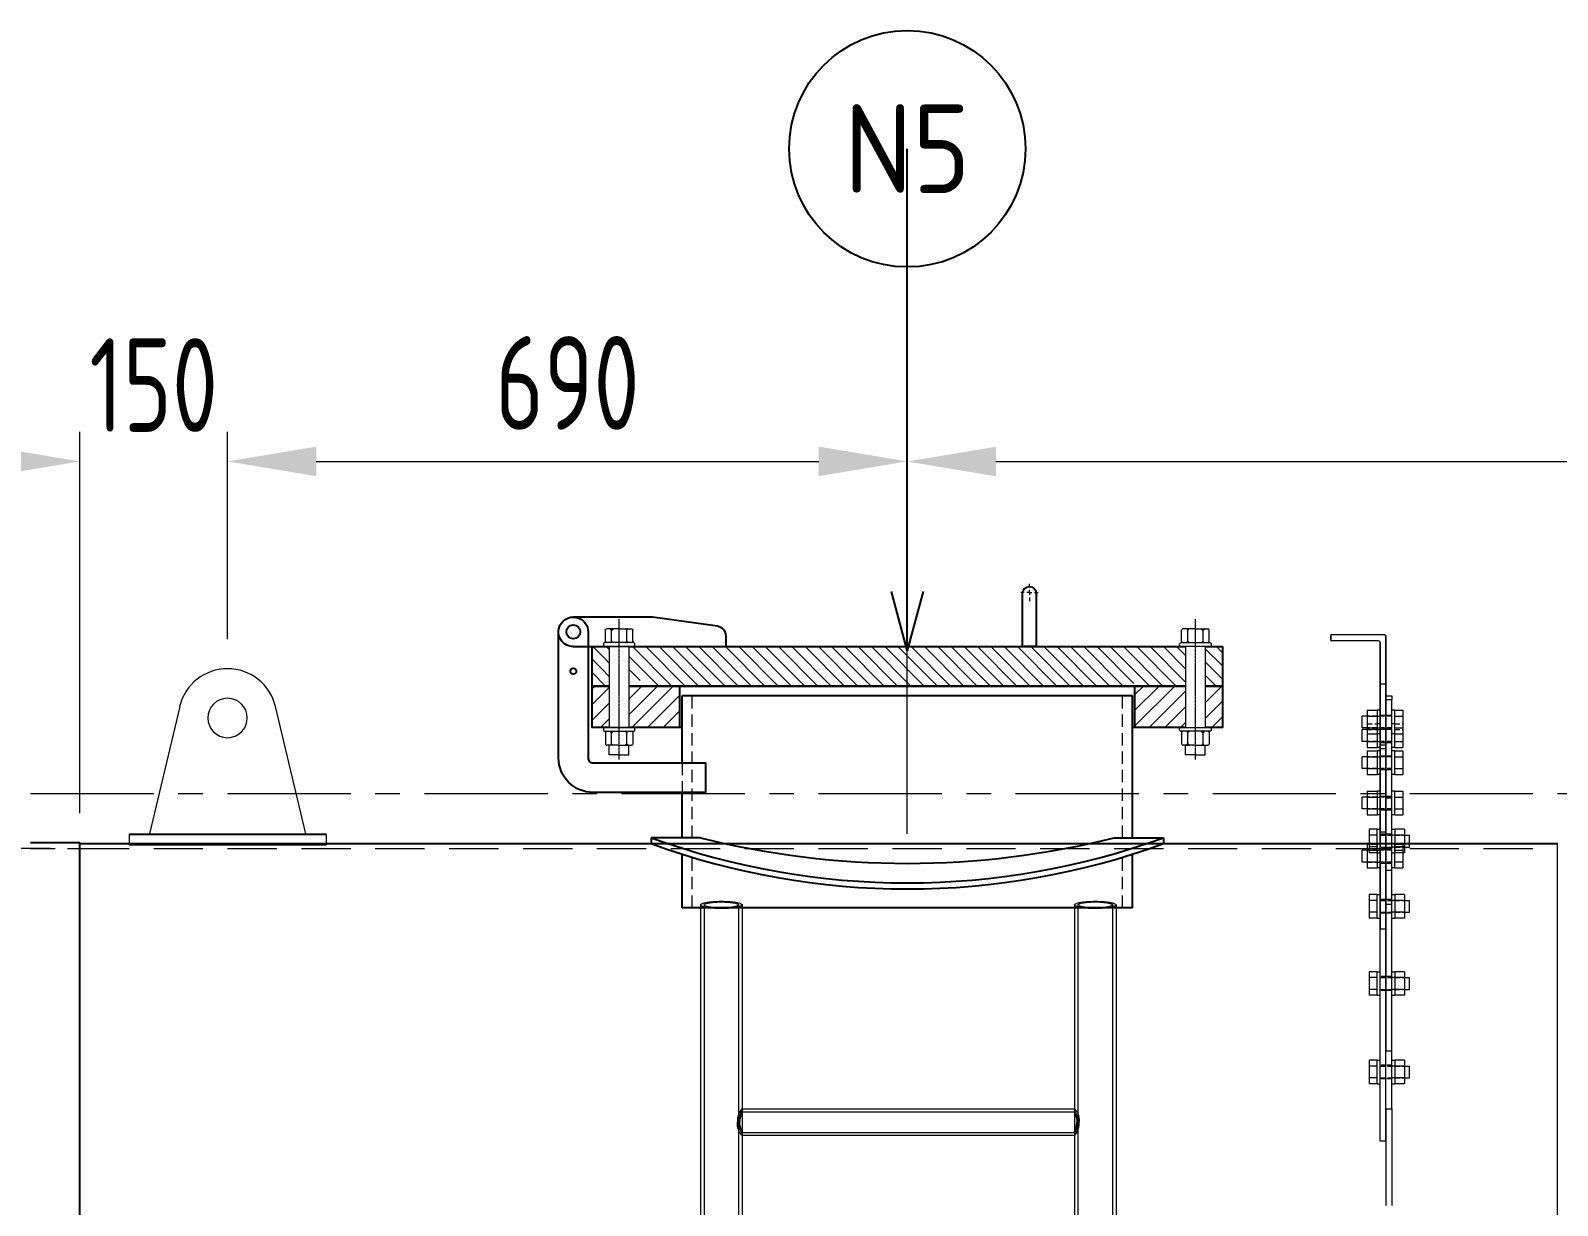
# Model space of a CAD drawing. Header units: millimetres. Extents: x -46397 to 283259, y -8690 to 23983.
# Drawn here: x 363 to 1913, y 5625 to 6818 of the extents above; entities that cross this region are included whole.
import ezdxf
from ezdxf import colors
from ezdxf.entities.mleader import LeaderData, LeaderLine
from ezdxf.enums import TextEntityAlignment as Align
from ezdxf.math import Vec2, Vec3

# ---------------------------------------------------------------- set-up
doc = ezdxf.new("R2010")
doc.units = ezdxf.units.MM
doc.set_wipeout_variables(frame=1)
for name, pattern in [('CENTER', [2, 1.25, -0.25, 0.25, -0.25]), ('CENTER2', [1.125, 0.75, -0.125, 0.125, -0.125]), ('DASHED', [0.75, 0.5, -0.25]), ('HIDDEN', [0.375, 0.25, -0.125]), ('HIDDEN2', [0.1875, 0.125, -0.0625]), ('HIDDENX2', [0.75, 0.5, -0.25])]:
    doc.linetypes.add(name, pattern=pattern)
doc.layers.get('Defpoints').update_dxf_attribs({"lineweight": 0})
for name, color, linetype, lineweight in [('0-Dim', 7, 'Continuous', 0), ('AM_0', 7, 'Continuous', 50), ('BOLTS', 7, 'Continuous', 9), ('CHUAN NET KHUAT', 4, 'HIDDEN', 0), ('DUONGCHINH', 7, 'Continuous', 25), ('DUONGTAM', 1, 'CENTER', 0), ('Long_AM_Visible', 30, 'Continuous', 25), ('mD_HATCH', 8, 'Continuous', 0), ('mDƯỜNG KHUẤT', 251, 'HIDDEN', 5), ('mDƯỜNG TÂM', 8, 'CENTER', 0), ('PHANTOM 2', 8, 'Continuous', 0), ('Standard', 7, 'Continuous', 0)]:
    doc.layers.add(name, color=color, linetype=linetype, lineweight=lineweight)
doc.layers.add('Hidden (ISO)', color=6, linetype='DASHED', lineweight=0, true_color=0xff00ff)
doc.styles.add('GHI CHÚ 1', font='isocp_IV25.ttf', dxfattribs={"width": 0.8})
doc.styles.add('Long_Text', font='isocp.shx', dxfattribs={"width": 0.7})
doc.styles.get("Standard").update_dxf_attribs({"font": 'isocp.shx', "width": 0.8})
doc.dimstyles.new('1-30SCALE', dxfattribs={"dimtxt": 75, "dimasz": 75, "dimexe": 37.5, "dimexo": 30, "dimgap": 30, "dimtad": 1, "dimtoh": 1, "dimdec": 0, "dimdsep": 46, "dimtxsty": 'GHI CHÚ 1', "dimcen": 0.09, "dimclrd": 256, "dimclre": 256, "dimclrt": 2, "dimadec": 0, "dimazin": 0, "dimtfac": 1, "dimtdec": 0, "dimtofl": 0, "dimtmove": 0, "dimatfit": 3, "dimfxl": 1, "dimlwd": 0, "dimlwe": 0, "dimarcsym": 0})

# ---------------------------------------------------------------- blocks, each defined once
blk = doc.blocks.new('asmndnmasnmdnmwas')
at = {"layer": 'Hidden (ISO)'}
for p, q in [((35346.5, 12273.3), (35346.5, 10423.5)), ((35350, 12273.3), (35350, 10423.5)), ((35385.1, 12273.3), (35385.1, 10423.5)), ((35388.7, 12273.3), (35388.7, 10423.5)), ((35726, 12273.3), (35726, 10423.5)), ((35729.5, 12273.3), (35729.5, 10423.5)), ((35764.6, 12273.3), (35764.6, 10423.5)), ((35768.2, 12273.3), (35768.2, 10423.5)), ((35388.5, 12066.2), (35726.1, 12066.2)), ((35388.6, 12063.3), (35726, 12063.3)), ((35388.7, 12063.1), (35388.7, 12066)), ((35726, 12066), (35726, 12063.1)), ((35388.5, 12039.5), (35726.1, 12039.5)), ((35388.6, 12042.3), (35726, 12042.3)), ((35388.7, 12039.7), (35388.7, 12042.5)), ((35726, 12042.5), (35726, 12039.7))]:
    blk.add_line(p, q, dxfattribs=at)
for centre, major_axis in [((35367.6, 12273.3), (-21.1, 0)), ((35367.6, 12273.3), (-17.5, 0)), ((35747.1, 12273.3), (-21.1, 0)), ((35747.1, 12273.3), (-17.5, 0))]:
    blk.add_ellipse(centre, major_axis=major_axis, ratio=0.173648, dxfattribs=at)
for points, knots in [([(35383.9, 12050.5), (35383.9, 12049.6), (35384, 12048.8), (35384.3, 12047.1), (35384.5, 12046.3), (35385.2, 12044.1), (35385.9, 12042.8), (35387, 12041), (35387.6, 12040.2), (35388.2, 12039.6), (35388.4, 12039.5), (35388.6, 12039.5), (35388.7, 12039.5), (35388.7, 12039.8), (35388.6, 12040.1), (35388.4, 12040.7), (35388.2, 12041.1), (35387.6, 12042.6), (35387, 12043.8), (35385.9, 12046.5), (35385.2, 12048.1), (35384.5, 12050.7), (35384.3, 12051.6), (35384, 12053.4), (35383.9, 12054.3), (35383.9, 12056), (35384, 12056.9), (35384.3, 12058.5), (35384.5, 12059.3), (35385.2, 12061.6), (35385.9, 12062.8), (35387, 12064.7), (35387.6, 12065.4), (35388.2, 12066), (35388.4, 12066.2), (35388.6, 12066.2), (35388.7, 12066.1), (35388.7, 12065.8), (35388.6, 12065.6), (35388.4, 12064.9), (35388.2, 12064.5), (35387.6, 12063.1), (35387, 12061.8), (35385.9, 12059.1), (35385.2, 12057.5), (35384.5, 12054.9), (35384.3, 12054), (35384, 12052.3), (35383.9, 12051.4), (35383.9, 12050.5)], [0, 0, 0, 0, 0.261647, 0.261647, 0.523295, 0.523295, 1.04659, 1.04659, 1.565486, 1.565486, 1.824934, 1.824934, 2.084382, 2.084382, 2.34383, 2.34383, 2.603278, 2.603278, 3.122174, 3.122174, 3.645469, 3.645469, 3.907117, 3.907117, 4.168764, 4.168764, 4.430412, 4.430412, 4.692059, 4.692059, 5.215354, 5.215354, 5.73425, 5.73425, 5.993698, 5.993698, 6.253146, 6.253146, 6.512594, 6.512594, 6.772043, 6.772043, 7.290939, 7.290939, 7.814234, 7.814234, 8.075881, 8.075881, 8.337528, 8.337528, 8.337528, 8.337528]), ([(35385.9, 12051), (35385.9, 12052.3), (35386.1, 12053.8), (35386.6, 12056.5), (35387, 12057.8), (35387.7, 12059.9), (35388, 12060.9), (35388.5, 12062.4), (35388.7, 12062.9), (35388.7, 12063.4), (35388.5, 12063.4), (35388, 12062.7), (35387.7, 12062.2), (35387, 12060.7), (35386.6, 12059.7), (35386.1, 12057.3), (35385.9, 12056), (35385.9, 12053.3), (35386.1, 12051.9), (35386.6, 12049.2), (35387, 12047.9), (35387.7, 12045.8), (35388, 12044.8), (35388.5, 12043.3), (35388.7, 12042.7), (35388.7, 12042.3), (35388.5, 12042.3), (35388, 12042.9), (35387.7, 12043.5), (35387, 12045), (35386.6, 12046), (35386.1, 12048.3), (35385.9, 12049.7), (35385.9, 12051)], [0, 0, 0, 0, 0.403252, 0.403252, 0.806503, 0.806503, 1.208688, 1.208688, 1.610874, 1.610874, 2.013059, 2.013059, 2.415244, 2.415244, 2.818496, 2.818496, 3.221747, 3.221747, 3.624999, 3.624999, 4.02825, 4.02825, 4.430436, 4.430436, 4.832621, 4.832621, 5.234806, 5.234806, 5.636991, 5.636991, 6.040243, 6.040243, 6.443495, 6.443495, 6.443495, 6.443495]), ([(35730.7, 12050.5), (35730.7, 12049.6), (35730.6, 12048.8), (35730.4, 12047.1), (35730.2, 12046.3), (35729.4, 12044.1), (35728.8, 12042.8), (35727.6, 12041), (35727, 12040.2), (35726.4, 12039.6), (35726.2, 12039.5), (35726, 12039.5), (35726, 12039.5), (35726, 12039.8), (35726, 12040.1), (35726.2, 12040.7), (35726.4, 12041.1), (35727, 12042.6), (35727.6, 12043.8), (35728.8, 12046.5), (35729.4, 12048.1), (35730.2, 12050.7), (35730.4, 12051.6), (35730.6, 12053.4), (35730.7, 12054.3), (35730.7, 12056), (35730.6, 12056.9), (35730.4, 12058.5), (35730.2, 12059.3), (35729.4, 12061.6), (35728.8, 12062.8), (35727.6, 12064.7), (35727, 12065.4), (35726.4, 12066), (35726.2, 12066.2), (35726, 12066.2), (35726, 12066.1), (35726, 12065.8), (35726, 12065.6), (35726.2, 12064.9), (35726.4, 12064.5), (35727, 12063.1), (35727.6, 12061.8), (35728.8, 12059.1), (35729.4, 12057.5), (35730.2, 12054.9), (35730.4, 12054), (35730.6, 12052.3), (35730.7, 12051.4), (35730.7, 12050.5)], [0, 0, 0, 0, 0.261647, 0.261647, 0.523295, 0.523295, 1.04659, 1.04659, 1.565486, 1.565486, 1.824934, 1.824934, 2.084382, 2.084382, 2.34383, 2.34383, 2.603278, 2.603278, 3.122174, 3.122174, 3.645469, 3.645469, 3.907117, 3.907117, 4.168764, 4.168764, 4.430412, 4.430412, 4.692059, 4.692059, 5.215354, 5.215354, 5.73425, 5.73425, 5.993698, 5.993698, 6.253146, 6.253146, 6.512594, 6.512594, 6.772043, 6.772043, 7.290939, 7.290939, 7.814234, 7.814234, 8.075881, 8.075881, 8.337528, 8.337528, 8.337528, 8.337528]), ([(35728.7, 12051), (35728.7, 12052.3), (35728.6, 12053.8), (35728, 12056.5), (35727.6, 12057.8), (35727, 12059.9), (35726.6, 12060.9), (35726.1, 12062.4), (35726, 12062.9), (35726, 12063.4), (35726.1, 12063.4), (35726.6, 12062.7), (35727, 12062.2), (35727.6, 12060.7), (35728, 12059.7), (35728.6, 12057.3), (35728.7, 12056), (35728.7, 12053.3), (35728.6, 12051.9), (35728, 12049.2), (35727.6, 12047.9), (35727, 12045.8), (35726.6, 12044.8), (35726.1, 12043.3), (35726, 12042.7), (35726, 12042.3), (35726.1, 12042.3), (35726.6, 12042.9), (35727, 12043.5), (35727.6, 12045), (35728, 12046), (35728.6, 12048.3), (35728.7, 12049.7), (35728.7, 12051)], [0, 0, 0, 0, 0.403252, 0.403252, 0.806503, 0.806503, 1.208688, 1.208688, 1.610874, 1.610874, 2.013059, 2.013059, 2.415244, 2.415244, 2.818496, 2.818496, 3.221747, 3.221747, 3.624999, 3.624999, 4.02825, 4.02825, 4.430436, 4.430436, 4.832621, 4.832621, 5.234806, 5.234806, 5.636991, 5.636991, 6.040243, 6.040243, 6.443495, 6.443495, 6.443495, 6.443495])]:
    blk.add_open_spline(points, degree=3, knots=knots, dxfattribs=at)
blk = doc.blocks.new('A$Cb6d5b212')
at = {"color": 2, "linetype": 'Continuous', "lineweight": 0, "ltscale": 10, "extrusion": (2.28848e-17, 1, 0)}
blk.add_line((-1500, -990), (-1500, 990), dxfattribs=at)
at = {"layer": 'CHUAN NET KHUAT', "color": 3, "linetype": 'HIDDENX2', "lineweight": 0, "ltscale": 50, "extrusion": (2.28848e-17, 1, 0)}
blk.add_line((-3050, 985), (-3000, 985), dxfattribs=at)
at = {"layer": 'CHUAN NET KHUAT', "color": 3, "linetype": 'HIDDENX2', "lineweight": 0, "ltscale": 100, "extrusion": (2.28848e-17, 1, 0)}
blk.add_line((-3000, 985), (-1500, 985), dxfattribs=at)
at = {"layer": 'DUONGCHINH', "color": 2, "ltscale": 10, "extrusion": (2.28848e-17, 1, 0)}
for p, q in [((-3050, 991), (-3000, 991)), ((-3000, -991), (-3000, 991)), ((-3000, 990), (-1500, 990))]:
    blk.add_line(p, q, dxfattribs=at)
blk = doc.blocks.new('A$C0143f3ea')
at = {"layer": 'DUONGTAM', "color": 5, "lineweight": 0, "ltscale": 100, "extrusion": (2.28848e-17, 1, 0)}
blk.add_line((-3050, 1041), (3050, 1041), dxfattribs=at)
blk = doc.blocks.new('A$Cd98a78a3')
at = {"color": 7, "linetype": 'Continuous', "lineweight": 0, "ltscale": 10, "extrusion": (-2.28848e-17, 1, 0)}
for p, q in [((-1730, 1202), (-1730, 1196)), ((-1676.1, 1202), (-1730, 1202)), ((-1730, 1196), (-1682.1, 1196)), ((-1680.1, 1151.8), (-1680.1, 1194)), ((-1674.1, 1151.8), (-1674.1, 1200)), ((-1680.1, 688), (-1680.1, 1151.8)), ((-1674.1, 1151.8), (-1680.1, 1151.8)), ((-1674.1, 688), (-1674.1, 1151.8)), ((-1674.1, 1036.6), (-1668.1, 1036.6)), ((-1668.1, 720.7), (-1668.1, 1036.6)), ((-1691.1, 1004.5), (-1691.1, 998.5)), ((-1683.1, 1004.5), (-1691.1, 1004.5)), ((-1691.1, 998.5), (-1691.1, 986.6)), ((-1683.1, 998.5), (-1691.1, 998.5)), ((-1683.1, 980.5), (-1683.1, 1004.5)), ((-1683.1, 1004.5), (-1680.1, 1004.5)), ((-1668.1, 1004.5), (-1665.1, 1004.5)), ((-1655.1, 1004.5), (-1665.1, 1004.5)), ((-1665.1, 1004.5), (-1665.1, 980.5)), ((-1655.1, 998.5), (-1665.1, 998.5)), ((-1655.1, 1004.5), (-1655.1, 998.5)), ((-1655.1, 998.5), (-1655.1, 986.6)), ((-1655.1, 998.5), (-1650.1, 998.5)), ((-1650.1, 986.5), (-1650.1, 998.5)), ((-1691.1, 986.6), (-1691.1, 980.6)), ((-1683.1, 986.6), (-1691.1, 986.6)), ((-1683.1, 980.6), (-1691.1, 980.6)), ((-1683.1, 980.5), (-1680.1, 980.5)), ((-1668.1, 980.5), (-1665.1, 980.5)), ((-1655.1, 986.6), (-1665.1, 986.6)), ((-1655.1, 980.6), (-1665.1, 980.6)), ((-1655.1, 986.6), (-1655.1, 980.6)), ((-1655.1, 986.5), (-1650.1, 986.5)), ((-1691.1, 938.4), (-1691.1, 932.4)), ((-1683.1, 938.4), (-1691.1, 938.4)), ((-1691.1, 932.4), (-1691.1, 920.4)), ((-1683.1, 932.4), (-1691.1, 932.4)), ((-1683.1, 914.4), (-1683.1, 938.4)), ((-1683.1, 938.4), (-1680.1, 938.4)), ((-1668.1, 938.4), (-1665.1, 938.4)), ((-1655.1, 938.4), (-1665.1, 938.4)), ((-1665.1, 938.4), (-1665.1, 914.4)), ((-1655.1, 932.4), (-1665.1, 932.4)), ((-1655.1, 938.4), (-1655.1, 932.4)), ((-1655.1, 932.4), (-1655.1, 920.4)), ((-1655.1, 932.4), (-1650.1, 932.4)), ((-1650.1, 920.4), (-1650.1, 932.4)), ((-1691.1, 920.4), (-1691.1, 914.4)), ((-1683.1, 920.4), (-1691.1, 920.4)), ((-1655.1, 920.4), (-1665.1, 920.4)), ((-1655.1, 920.4), (-1655.1, 914.4)), ((-1655.1, 920.4), (-1650.1, 920.4)), ((-1683.1, 914.4), (-1691.1, 914.4)), ((-1683.1, 914.4), (-1680.1, 914.4)), ((-1668.1, 914.4), (-1665.1, 914.4)), ((-1655.1, 914.4), (-1665.1, 914.4)), ((-1691.1, 860), (-1691.1, 854)), ((-1683.1, 860), (-1691.1, 860)), ((-1691.1, 854), (-1691.1, 842)), ((-1683.1, 854), (-1691.1, 854)), ((-1683.1, 836), (-1683.1, 860)), ((-1683.1, 860), (-1680.1, 860)), ((-1668.1, 860), (-1665.1, 860)), ((-1655.1, 860), (-1665.1, 860)), ((-1665.1, 860), (-1665.1, 836)), ((-1655.1, 854), (-1665.1, 854)), ((-1655.1, 860), (-1655.1, 854)), ((-1655.1, 854), (-1655.1, 842)), ((-1655.1, 854), (-1650.1, 854)), ((-1650.1, 842), (-1650.1, 854)), ((-1691.1, 842), (-1691.1, 836)), ((-1683.1, 842), (-1691.1, 842)), ((-1655.1, 842), (-1665.1, 842)), ((-1655.1, 842), (-1655.1, 836)), ((-1655.1, 842), (-1650.1, 842)), ((-1683.1, 836), (-1691.1, 836)), ((-1683.1, 836), (-1680.1, 836)), ((-1668.1, 836), (-1665.1, 836)), ((-1655.1, 836), (-1665.1, 836)), ((-1691.1, 770.1), (-1691.1, 764.1)), ((-1683.1, 770.1), (-1691.1, 770.1)), ((-1691.1, 764.1), (-1691.1, 752.2)), ((-1683.1, 764.1), (-1691.1, 764.1)), ((-1683.1, 746.1), (-1683.1, 770.1)), ((-1683.1, 770.1), (-1680.1, 770.1)), ((-1668.1, 770.1), (-1665.1, 770.1)), ((-1655.1, 770.1), (-1665.1, 770.1)), ((-1665.1, 770.1), (-1665.1, 746.1)), ((-1655.1, 764.1), (-1665.1, 764.1)), ((-1655.1, 770.1), (-1655.1, 764.1)), ((-1655.1, 764.1), (-1650.1, 764.1)), ((-1655.1, 764.1), (-1655.1, 752.2)), ((-1650.1, 752.1), (-1650.1, 764.1)), ((-1691.1, 752.2), (-1691.1, 746.2)), ((-1683.1, 752.2), (-1691.1, 752.2)), ((-1683.1, 746.2), (-1691.1, 746.2)), ((-1683.1, 746.1), (-1680.1, 746.1)), ((-1668.1, 746.1), (-1665.1, 746.1)), ((-1655.1, 752.2), (-1665.1, 752.2)), ((-1655.1, 746.2), (-1665.1, 746.2)), ((-1655.1, 752.2), (-1655.1, 746.2)), ((-1655.1, 752.1), (-1650.1, 752.1)), ((-1674.1, 720.7), (-1674.1, 622.7)), ((-1674.1, 720.7), (-1668.1, 720.7)), ((-1668.1, 720.7), (-1668.1, 622.7)), ((-1674.1, 688), (-1680.1, 688))]:
    blk.add_line(p, q, dxfattribs=at)
at = {"color": 4, "linetype": 'HIDDENX2', "lineweight": 0, "ltscale": 10, "extrusion": (2.28848e-17, 1, 0)}
for p, q in [((-1730, 1196), (-1730, 1202)), ((-1676, 1202), (-1730, 1202)), ((-1730, 1196), (-1724, 1196)), ((-1668, 1119.4), (-1693, 1119.4)), ((-1693, 1119.4), (-1680, 1119.4)), ((-1680, 1120.4), (-1674, 1120.4)), ((-1674, 1120.4), (-1668, 1120.4)), ((-1693, 1111.7), (-1683, 1111.7)), ((-1668, 1107.4), (-1693, 1107.4)), ((-1693, 1107.4), (-1680, 1107.4)), ((-1668, 1105.7), (-1693, 1105.7)), ((-1693, 1105.7), (-1683, 1105.7)), ((-1693, 1105.7), (-1680, 1105.7)), ((-1680, 1111.7), (-1683, 1111.7)), ((-1680, 1106.7), (-1674, 1106.7)), ((-1680, 1106.4), (-1674, 1106.4)), ((-1674, 1106.7), (-1668, 1106.7)), ((-1674, 1106.4), (-1668, 1106.4)), ((-1665, 1111.7), (-1668, 1111.7)), ((-1665, 1111.7), (-1657, 1111.7)), ((-1665, 1105.7), (-1657, 1105.7)), ((-1668, 1093.7), (-1693, 1093.7)), ((-1693, 1093.7), (-1680, 1093.7)), ((-1680, 1092.7), (-1674, 1092.7)), ((-1674, 1090), (-1680, 1090)), ((-1674, 1092.7), (-1668, 1092.7)), ((-1668, 1078.2), (-1693, 1078.2)), ((-1693, 1078.2), (-1680, 1078.2)), ((-1680, 1079.2), (-1674, 1079.2)), ((-1674, 1079.2), (-1668, 1079.2)), ((-1668, 1066.2), (-1693, 1066.2)), ((-1693, 1066.2), (-1680, 1066.2)), ((-1680, 1065.2), (-1674, 1065.2)), ((-1674, 1065.2), (-1668, 1065.2)), ((-1668, 1037.3), (-1693, 1037.3)), ((-1693, 1037.3), (-1680, 1037.3)), ((-1668, 1025.3), (-1693, 1025.3)), ((-1693, 1025.3), (-1680, 1025.3)), ((-1680, 1038.3), (-1674, 1038.3)), ((-1680, 1024.3), (-1674, 1024.3)), ((-1674, 1038.3), (-1668, 1038.3)), ((-1674, 1024.3), (-1668, 1024.3)), ((-2950, 990), (-2750, 990)), ((-1668, 983.3), (-1693, 983.3)), ((-1693, 983.3), (-1680, 983.3)), ((-1680, 984.3), (-1674, 984.3)), ((-1674, 990), (-1668, 990)), ((-1674, 984.3), (-1668, 984.3)), ((-1668, 971.3), (-1693, 971.3)), ((-1693, 971.3), (-1680, 971.3)), ((-1680, 970.3), (-1674, 970.3)), ((-1674, 970.3), (-1668, 970.3)), ((-1674, 963), (-1668, 963))]:
    blk.add_line(p, q, dxfattribs=at)
at = {"color": 7, "linetype": 'Continuous', "lineweight": 0, "ltscale": 10, "extrusion": (2.28848e-17, 1, 0)}
for p, q in [((-1724, 1196), (-1682, 1196)), ((-1680, 1194), (-1680, 1086.3)), ((-1674, 1086.3), (-1674, 1200)), ((-1674, 1140), (-1668, 1140)), ((-1674, 985.9), (-1674, 1136.4)), ((-1674, 1136.4), (-1668, 1136.4)), ((-1668, 1140), (-1668, 1136.4)), ((-1668, 985.9), (-1668, 1136.4)), ((-2898.6, 1129.1), (-2929.4, 1000)), ((-2770.6, 1000), (-2801.4, 1129.1)), ((-1698.3, 1107.4), (-1698.3, 1119.4)), ((-1693, 1119.4), (-1698.3, 1119.4)), ((-1693, 1125.3), (-1693, 1119.4)), ((-1693, 1125.3), (-1683, 1125.3)), ((-1693, 1119.4), (-1693, 1107.4)), ((-1693, 1119.4), (-1683, 1119.4)), ((-1683, 1125.4), (-1683, 1101.4)), ((-1680, 1125.4), (-1683, 1125.4)), ((-1665, 1125.4), (-1668, 1125.4)), ((-1665, 1101.4), (-1665, 1125.4)), ((-1665, 1125.3), (-1657, 1125.3)), ((-1665, 1119.4), (-1657, 1119.4)), ((-1657, 1125.3), (-1657, 1119.4)), ((-1657, 1119.4), (-1657, 1107.4)), ((-1693, 1107.4), (-1698.3, 1107.4)), ((-1698.3, 1093.7), (-1698.3, 1105.7)), ((-1693, 1105.7), (-1698.3, 1105.7)), ((-1693, 1107.4), (-1693, 1101.4)), ((-1693, 1107.4), (-1683, 1107.4)), ((-1693, 1101.4), (-1693, 1093.7)), ((-1693, 1101.4), (-1683, 1101.4)), ((-1683, 1101.4), (-1683, 1087.7)), ((-1680, 1101.4), (-1683, 1101.4)), ((-1665, 1101.4), (-1668, 1101.4)), ((-1665, 1107.4), (-1657, 1107.4)), ((-1665, 1087.7), (-1665, 1101.4)), ((-1665, 1101.4), (-1657, 1101.4)), ((-1657, 1107.4), (-1657, 1101.4)), ((-1657, 1101.4), (-1657, 1093.7)), ((-1693, 1093.7), (-1698.3, 1093.7)), ((-1693, 1093.7), (-1693, 1087.7)), ((-1693, 1093.7), (-1683, 1093.7)), ((-1693, 1087.7), (-1683, 1087.7)), ((-1680, 1087.7), (-1683, 1087.7)), ((-1680, 1086.3), (-1680, 903.3)), ((-1674, 1086.3), (-1680, 1086.3)), ((-1665, 1087.7), (-1668, 1087.7)), ((-1665, 1093.7), (-1657, 1093.7)), ((-1665, 1087.7), (-1657, 1087.7)), ((-1657, 1093.7), (-1657, 1087.7)), ((-1698.3, 1066.2), (-1698.3, 1078.2)), ((-1693, 1078.2), (-1698.3, 1078.2)), ((-1693, 1084.2), (-1693, 1078.2)), ((-1693, 1084.2), (-1683, 1084.2)), ((-1693, 1078.2), (-1693, 1066.2)), ((-1693, 1078.2), (-1683, 1078.2)), ((-1683, 1084.2), (-1683, 1060.2)), ((-1680, 1084.2), (-1683, 1084.2)), ((-1665, 1084.2), (-1668, 1084.2)), ((-1665, 1060.2), (-1665, 1084.2)), ((-1665, 1084.2), (-1657, 1084.2)), ((-1665, 1078.2), (-1657, 1078.2)), ((-1657, 1084.2), (-1657, 1078.2)), ((-1657, 1078.2), (-1657, 1066.2)), ((-1693, 1066.2), (-1698.3, 1066.2)), ((-1693, 1066.2), (-1693, 1060.3)), ((-1693, 1066.2), (-1683, 1066.2)), ((-1693, 1060.3), (-1683, 1060.3)), ((-1680, 1060.2), (-1683, 1060.2)), ((-1665, 1060.2), (-1668, 1060.2)), ((-1665, 1066.2), (-1657, 1066.2)), ((-1665, 1060.3), (-1657, 1060.3)), ((-1657, 1066.2), (-1657, 1060.3)), ((-1693, 1043.2), (-1693, 1037.2)), ((-1693, 1043.2), (-1683, 1043.2)), ((-1683, 1043.3), (-1683, 1019.3)), ((-1680, 1043.3), (-1683, 1043.3)), ((-1665, 1043.3), (-1668, 1043.3)), ((-1665, 1019.3), (-1665, 1043.3)), ((-1665, 1043.2), (-1657, 1043.2)), ((-1657, 1043.2), (-1657, 1037.2)), ((-1698.3, 1025.3), (-1698.3, 1037.3)), ((-1693, 1037.3), (-1698.3, 1037.3)), ((-1693, 1025.3), (-1698.3, 1025.3)), ((-1693, 1037.2), (-1693, 1025.3)), ((-1693, 1037.2), (-1683, 1037.2)), ((-1693, 1025.3), (-1693, 1019.3)), ((-1693, 1025.3), (-1683, 1025.3)), ((-1665, 1037.2), (-1657, 1037.2)), ((-1665, 1025.3), (-1657, 1025.3)), ((-1657, 1037.2), (-1657, 1025.3)), ((-1657, 1025.3), (-1657, 1019.3)), ((-1693, 1019.3), (-1683, 1019.3)), ((-1680, 1019.3), (-1683, 1019.3)), ((-1665, 1019.3), (-1668, 1019.3)), ((-1665, 1019.3), (-1657, 1019.3)), ((-2950, 1000), (-2950, 998.8)), ((-2950, 1000), (-2929.4, 1000)), ((-2750, 998.8), (-2950, 998.8)), ((-2950, 998.8), (-2950, 988.7)), ((-2929.4, 1000), (-2770.6, 1000)), ((-2770.6, 1000), (-2750, 1000)), ((-2750, 998.8), (-2750, 1000)), ((-2750, 998.8), (-2750, 988.7)), ((-2950, 988.7), (-2750, 988.7)), ((-1698.3, 971.3), (-1698.3, 983.3)), ((-1693, 983.3), (-1698.3, 983.3)), ((-1693, 989.3), (-1693, 983.3)), ((-1693, 989.3), (-1683, 989.3)), ((-1693, 983.3), (-1693, 971.4)), ((-1693, 983.3), (-1683, 983.3)), ((-1683, 989.3), (-1683, 965.3)), ((-1680, 989.3), (-1683, 989.3)), ((-1674, 985.9), (-1668, 985.9)), ((-1674, 779.7), (-1674, 985.9)), ((-1665, 989.3), (-1668, 989.3)), ((-1668, 779.7), (-1668, 985.9)), ((-1665, 965.3), (-1665, 989.3)), ((-1665, 989.3), (-1657, 989.3)), ((-1665, 983.3), (-1657, 983.3)), ((-1657, 989.3), (-1657, 983.3)), ((-1657, 983.3), (-1657, 971.4)), ((-1693, 971.3), (-1698.3, 971.3)), ((-1693, 971.4), (-1693, 965.4)), ((-1693, 971.4), (-1683, 971.4)), ((-1693, 965.4), (-1683, 965.4)), ((-1680, 965.3), (-1683, 965.3)), ((-1665, 965.3), (-1668, 965.3)), ((-1665, 971.4), (-1657, 971.4)), ((-1665, 965.4), (-1657, 965.4)), ((-1657, 971.4), (-1657, 965.4)), ((-1674, 903.3), (-1680, 903.3)), ((-1674, 779.7), (-1668, 779.7))]:
    blk.add_line(p, q, dxfattribs=at)
at = {"color": 4, "linetype": 'HIDDENX2', "lineweight": 0, "ltscale": 10, "extrusion": (-2.28848e-17, 1, 0)}
for p, q in [((-1674.1, 1001.5), (-1680.1, 1001.5)), ((-1674.1, 999.5), (-1680.1, 999.5)), ((-1680.1, 998.5), (-1655.1, 998.5)), ((-1668.1, 999.5), (-1674.1, 999.5)), ((-1655.1, 998.5), (-1668.1, 998.5)), ((-1680.1, 986.5), (-1655.1, 986.5)), ((-1674.1, 985.5), (-1680.1, 985.5)), ((-1668.1, 985.5), (-1674.1, 985.5)), ((-1655.1, 986.5), (-1668.1, 986.5)), ((-1674.1, 933.4), (-1680.1, 933.4)), ((-1680.1, 932.4), (-1655.1, 932.4)), ((-1668.1, 933.4), (-1674.1, 933.4)), ((-1655.1, 932.4), (-1668.1, 932.4)), ((-1680.1, 920.4), (-1655.1, 920.4)), ((-1674.1, 919.4), (-1680.1, 919.4)), ((-1674.1, 928.6), (-1668.1, 928.6)), ((-1668.1, 919.4), (-1674.1, 919.4)), ((-1655.1, 920.4), (-1668.1, 920.4)), ((-1674.1, 855), (-1680.1, 855)), ((-1680.1, 854), (-1655.1, 854)), ((-1668.1, 855), (-1674.1, 855)), ((-1655.1, 854), (-1668.1, 854)), ((-1680.1, 842), (-1655.1, 842)), ((-1674.1, 841), (-1680.1, 841)), ((-1668.1, 841), (-1674.1, 841)), ((-1655.1, 842), (-1668.1, 842)), ((-1674.1, 765.1), (-1680.1, 765.1)), ((-1680.1, 764.1), (-1655.1, 764.1)), ((-1668.1, 765.1), (-1674.1, 765.1)), ((-1655.1, 764.1), (-1668.1, 764.1)), ((-1680.1, 752.1), (-1655.1, 752.1)), ((-1674.1, 751.1), (-1680.1, 751.1)), ((-1668.1, 751.1), (-1674.1, 751.1)), ((-1655.1, 752.1), (-1668.1, 752.1))]:
    blk.add_line(p, q, dxfattribs=at)
at = {"color": 7, "linetype": 'Continuous', "lineweight": 0, "ltscale": 10, "extrusion": (0, 0, -1)}
blk.add_circle((2850, 1117.5), 20, dxfattribs=at)
for centre in [(1682.1, 1194), (1682, 1194)]:
    blk.add_arc(centre, 2, 90, 180, dxfattribs=at)
at = {"color": 4, "linetype": 'HIDDENX2', "lineweight": 0, "ltscale": 10}
blk.add_arc((-1676, 1200), 2, 62.5577, 90, dxfattribs=at)
at = {"color": 7, "linetype": 'Continuous', "lineweight": 0, "ltscale": 10}
for centre, radius, start, end in [((-1676, 1200), 2, 0, 62.5577), ((-2850, 1117.5), 50, 13.3846, 166.5893)]:
    blk.add_arc(centre, radius, start, end, dxfattribs=at)
at = {"color": 7, "linetype": 'Continuous', "lineweight": 0, "ltscale": 10, "extrusion": (0, 0, -1)}
blk.add_ellipse((-1676.1, 1200), major_axis=(0, 2), ratio=1, start_param=0, end_param=1.570796, dxfattribs=at)
blk = doc.blocks.new('_TagCircle')
at = {"color": 0, "linetype": 'ByBlock', "lineweight": -2, "transparency": 16777216}
blk.add_circle((0, 0), 4, dxfattribs=at)
at = {"layer": 'Long_AM_Visible', "color": 0, "transparency": 16777216, "style": 'Long_Text'}
blk.add_attdef('TAGNUMBER', text='', height=3, dxfattribs=at).set_placement((0, -1.5), align=Align.CENTER)
blk = doc.blocks.new('_Open30')
at = {"color": 0, "linetype": 'ByBlock', "lineweight": -2}
for p, q in [((-1, 0.268), (0, 0)), ((0, 0), (-1, -0.268)), ((0, 0), (-1, 0))]:
    blk.add_line(p, q, dxfattribs=at)
blk = doc.blocks.new('*U90')
at = {"layer": 'BOLTS'}
h = blk.add_hatch(dxfattribs=at)
h.set_pattern_fill('ANSI31', color=8, scale=1.466667, angle=30, style=0)
h.set_pattern_definition([(195, (-4883.10436, -7707.51756), (-0.0474501583, 0.1770864014), [])])
edge = h.paths.add_edge_path()
edge.add_line((-7.6, 98.7), (-7.7, 98.7))
edge.add_ellipse((-9.1, 98.6), major_axis=(-1.01, -1.01), ratio=1, start_angle=141.1342, end_angle=215.0819)
edge.add_line((-8.8, 100), (-8.8, 100))
edge.add_line((-8.8, 100), (-6.4, 100))
edge.add_line((-6.4, 100), (-6.4, 100))
edge.add_ellipse((-6.2, 98.6), major_axis=(-1.01, -1.01), ratio=1, start_angle=232.9978, end_angle=308.8658)
h = blk.add_hatch(dxfattribs=at)
h.set_pattern_fill('ANSI31', color=8, scale=1.466667, angle=30, style=0)
h.set_pattern_definition([(345, (4883.10436, -7707.51756), (0.0474501583, 0.1770864014), [])])
edge = h.paths.add_edge_path()
edge.add_line((7.6, 98.7), (7.7, 98.7))
edge.add_ellipse((9.1, 98.6), major_axis=(1.01, -1.01), ratio=1, start_angle=144.9181, end_angle=218.8658, ccw=False)
edge.add_line((8.8, 100), (8.8, 100))
edge.add_line((8.8, 100), (6.4, 100))
edge.add_line((6.4, 100), (6.4, 100))
edge.add_ellipse((6.2, 98.6), major_axis=(1.01, -1.01), ratio=1, start_angle=51.1342, end_angle=127.0022, ccw=False)
h = blk.add_hatch(dxfattribs=at)
h.set_pattern_fill('ANSI31', color=8, scale=1.466667, angle=30, style=0)
h.set_pattern_definition([(165, (-4883.10436, 7893.51756), (-0.0474501583, -0.1770864014), [])])
edge = h.paths.add_edge_path()
edge.add_line((-7.6, 87.3), (-7.7, 87.3))
edge.add_ellipse((-9.1, 87.4), major_axis=(-1.01, -1.01), ratio=1, start_angle=54.9181, end_angle=128.8658, ccw=False)
edge.add_line((-8.8, 86), (-8.8, 86))
edge.add_line((-8.8, 86), (-6.4, 86))
edge.add_line((-6.4, 86), (-6.4, 86))
edge.add_ellipse((-6.2, 87.4), major_axis=(-1.01, -1.01), ratio=1, start_angle=321.1342, end_angle=397.0022, ccw=False)
h = blk.add_hatch(dxfattribs=at)
h.set_pattern_fill('ANSI31', color=8, scale=1.466667, angle=30, style=0)
h.set_pattern_definition([(15, (4883.10436, 7893.51756), (0.0474501583, -0.1770864014), [])])
edge = h.paths.add_edge_path()
edge.add_line((7.6, 87.3), (7.7, 87.3))
edge.add_ellipse((9.1, 87.4), major_axis=(1.01, -1.01), ratio=1, start_angle=231.1342, end_angle=305.0819)
edge.add_line((8.8, 86), (8.8, 86))
edge.add_line((8.8, 86), (6.4, 86))
edge.add_line((6.4, 86), (6.4, 86))
edge.add_ellipse((6.2, 87.4), major_axis=(1.01, -1.01), ratio=1, start_angle=-37.0022, end_angle=38.8658)
h = blk.add_hatch(dxfattribs=at)
h.set_pattern_fill('ANSI31', color=8, scale=1.466667, angle=30, style=0)
h.set_pattern_definition([(195, (-4883.10436, -7811.51756), (-0.0474501583, 0.1770864014), [])])
edge = h.paths.add_edge_path()
edge.add_line((-7.6, -5.3), (-7.7, -5.3))
edge.add_ellipse((-9.1, -5.4), major_axis=(-1.01, -1.01), ratio=1, start_angle=141.1342, end_angle=215.0819)
edge.add_line((-8.8, -4), (-8.8, -4))
edge.add_line((-8.8, -4), (-6.4, -4))
edge.add_line((-6.4, -4), (-6.4, -4))
edge.add_ellipse((-6.2, -5.4), major_axis=(-1.01, -1.01), ratio=1, start_angle=232.9978, end_angle=308.8658)
h = blk.add_hatch(dxfattribs=at)
h.set_pattern_fill('ANSI31', color=8, scale=1.466667, angle=30, style=0)
h.set_pattern_definition([(345, (4883.10436, -7811.51756), (0.0474501583, 0.1770864014), [])])
edge = h.paths.add_edge_path()
edge.add_line((7.6, -5.3), (7.7, -5.3))
edge.add_ellipse((9.1, -5.4), major_axis=(1.01, -1.01), ratio=1, start_angle=144.9181, end_angle=218.8658, ccw=False)
edge.add_line((8.8, -4), (8.8, -4))
edge.add_line((8.8, -4), (6.4, -4))
edge.add_line((6.4, -4), (6.4, -4))
edge.add_ellipse((6.2, -5.4), major_axis=(1.01, -1.01), ratio=1, start_angle=51.1342, end_angle=127.0022, ccw=False)
h = blk.add_hatch(dxfattribs=at)
h.set_pattern_fill('ANSI31', color=8, scale=1.466667, angle=30, style=0)
h.set_pattern_definition([(165, (-4883.10436, 7789.51756), (-0.0474501583, -0.1770864014), [])])
edge = h.paths.add_edge_path()
edge.add_line((-7.6, -16.7), (-7.7, -16.7))
edge.add_ellipse((-9.1, -16.6), major_axis=(-1.01, -1.01), ratio=1, start_angle=54.9181, end_angle=128.8658, ccw=False)
edge.add_line((-8.8, -18), (-8.8, -18))
edge.add_line((-8.8, -18), (-6.4, -18))
edge.add_line((-6.4, -18), (-6.4, -18))
edge.add_ellipse((-6.2, -16.6), major_axis=(-1.01, -1.01), ratio=1, start_angle=321.1342, end_angle=397.0022, ccw=False)
h = blk.add_hatch(dxfattribs=at)
h.set_pattern_fill('ANSI31', color=8, scale=1.466667, angle=30, style=0)
h.set_pattern_definition([(15, (4883.10436, 7789.51756), (0.0474501583, -0.1770864014), [])])
edge = h.paths.add_edge_path()
edge.add_line((7.6, -16.7), (7.7, -16.7))
edge.add_ellipse((9.1, -16.6), major_axis=(1.01, -1.01), ratio=1, start_angle=231.1342, end_angle=305.0819)
edge.add_line((8.8, -18), (8.8, -18))
edge.add_line((8.8, -18), (6.4, -18))
edge.add_line((6.4, -18), (6.4, -18))
edge.add_ellipse((6.2, -16.6), major_axis=(1.01, -1.01), ratio=1, start_angle=-37.0022, end_angle=38.8658)
at = {"layer": 'BOLTS', "color": 8, "linetype": 'CENTER2'}
blk.add_line((0, 114.6), (0, -27.9), dxfattribs=at)
at = {"layer": 'BOLTS', "color": 8}
for p, q in [((0, 100), (-12.6, 100)), ((-7.7, 98.6), (-7.7, 87.4)), ((0, 100), (12.6, 100)), ((7.7, 98.6), (7.7, 87.4)), ((-14, -5.4), (-14, -16.6)), ((-7.7, -5.4), (-7.7, -16.6)), ((7.7, -5.4), (7.7, -16.6)), ((14, -5.4), (14, -16.6)), ((0, -18), (-12.6, -18)), ((0, -18), (12.6, -18))]:
    blk.add_line(p, q, dxfattribs=at)
at = {"layer": 'BOLTS', "color": 3, "linetype": 'HIDDEN2'}
for p, q in [((-10, 0), (-10, 82)), ((10, 0), (10, 82))]:
    blk.add_line(p, q, dxfattribs=at)
at = {"layer": 'BOLTS', "color": 3}
for points in [[(0, 110), (-9.8, 110, 0.414214), (-10, 109.8), (-10, 100)], [(0, 110), (9.8, 110, -0.414214), (10, 109.8), (10, 100)]]:
    blk.add_lwpolyline(points, format="xyb", dxfattribs=at)
at = {"layer": 'BOLTS', "color": 8}
for points in [[(-12.6, 86, -0.414214), (-14, 87.4), (-14, 98.6, -0.414214), (-12.6, 100)], [(12.6, 86, 0.414214), (14, 87.4), (14, 98.6, 0.414214), (12.6, 100)]]:
    blk.add_lwpolyline(points, format="xyb", dxfattribs=at)
at = {"layer": 'BOLTS', "color": 3}
for points in [[(0, 82), (-14.6, 82, -0.414214), (-16, 83.4), (-16, 84.6, -0.414214), (-14.6, 86), (0, 86), (14.6, 86, -0.414214), (16, 84.6), (16, 83.4, -0.414214), (14.6, 82)], [(0, -4), (-14.6, -4, -0.414214), (-16, -2.6), (-16, -1.4, -0.414214), (-14.6, 0), (0, 0), (14.6, 0, -0.414214), (16, -1.4), (16, -2.6, -0.414214), (14.6, -4)]]:
    blk.add_lwpolyline(points, format="xyb", close=True, dxfattribs=at)
at = {"layer": 'BOLTS', "color": 8}
blk.add_lwpolyline([(-12.6, 86), (0, 86)], dxfattribs=at)
for centre, start, end in [((-9.1, 98.6), 360, 90), ((-9.1, 98.6), 360, 90), ((-6.2, 98.6), 90, 180), ((-6.2, 98.6), 90, 180), ((6.2, 98.6), 360, 90), ((6.2, 98.6), 360, 90), ((9.1, 98.6), 90, 180), ((9.1, 98.6), 90, 180), ((-9.1, 87.4), 270, 0), ((-6.2, 87.4), 180, 270), ((6.2, 87.4), 270, 0), ((9.1, 87.4), 180, 270), ((-12.6, -5.4), 90, 180), ((-9.1, -5.4), 360, 90), ((-9.1, -5.4), 360, 90), ((-6.2, -5.4), 90, 180), ((-6.2, -5.4), 90, 180), ((6.2, -5.4), 360, 90), ((6.2, -5.4), 360, 90), ((9.1, -5.4), 90, 180), ((9.1, -5.4), 90, 180), ((12.6, -5.4), 360, 90), ((-12.6, -16.6), 180, 270), ((-9.1, -16.6), 270, 0), ((-6.2, -16.6), 180, 270), ((6.2, -16.6), 270, 0), ((9.1, -16.6), 180, 270), ((12.6, -16.6), 270, 0)]:
    blk.add_arc(centre, 1.43, start, end, dxfattribs=at)
blk = doc.blocks.new('SW_CENTERMARKSYMBOL_15')
at = {"color": 0, "linetype": 'Continuous', "lineweight": 0}
for p, q in [((-0.5, 0), (-0.85, 0)), ((0, 0), (-0.25, 0)), ((0, 0.5), (0, 0.85)), ((0, 0), (0, 0.25)), ((0, 0), (0, -0.25)), ((0, 0), (0.25, 0)), ((0.5, 0), (0.85, 0)), ((0, -0.5), (0, -0.85))]:
    blk.add_line(p, q, dxfattribs=at)
blk = doc.blocks.new('MH1-1')
at = {"layer": 'mD_HATCH'}
h = blk.add_hatch(dxfattribs=at)
h.set_pattern_fill('ANSI31', color=256, scale=3, angle=-90)
h.set_pattern_definition([(315, (498447.304, -69037.833), (6.73519209, 6.73519209), [])])
h.paths.add_polyline_path([(302.5, -74.9), (320, -74.9), (320, -34.9), (302.5, -34.9)])
h.paths.add_polyline_path([(230, -58.9), (233, -74.9), (282.5, -74.9), (282.5, -34.9), (230, -34.9)])
h.paths.add_polyline_path([(-290, -34.9), (-290, -58.9), (-261.5, -74.9), (230, -74.9), (230, -34.9)])
h.paths.add_polyline_path([(-320, -34.9), (-320, -74.9), (-290, -74.9), (-290, -34.9)])
h = blk.add_hatch(dxfattribs=at)
h.set_pattern_fill('ANSI31', color=256, scale=90)
h.set_pattern_definition([(45, (-61355.94, -11528.115), (-7.9549513, 7.9549513), [])])
h.paths.add_polyline_path([(-290, -74.9), (-320, -74.9), (-320, -116.9), (-290, -116.9)])
h.paths.add_polyline_path([(-231, -74.9), (-261.5, -74.9), (-290, -74.9), (-290, -116.9), (-231, -116.9)])
h.paths.add_polyline_path([(290, -116.9), (290, -74.9), (261.5, -74.9), (231, -74.9), (231, -116.9)])
h.paths.add_polyline_path([(320, -116.9), (320, -74.9), (290, -74.9), (290, -116.9)])
for p, q in [((-320, -74.9), (-261.5, -74.9)), ((-285.1, -74.9), (-285.1, -74.9)), ((-285.1, -74.9), (-285.1, -74.9)), ((-276.5, -74.9), (-276.5, -74.9)), ((261.5, -74.9), (320, -74.9)), ((276.5, -74.9), (276.5, -74.9))]:
    blk.add_line(p, q)
at = {"color": 7}
blk.add_lwpolyline([(-261.5, -74.9), (261.5, -74.9)], dxfattribs=at)
at = {"layer": 'DUONGCHINH'}
for p, q in [((320, -74.9), (-320, -74.9)), ((-231, -116.9), (-231, -74.9)), ((231, -116.9), (231, -74.9)), ((-228.5, -152.9), (-228.5, -84.9)), ((228.5, -84.9), (-228.5, -84.9)), ((228.5, -228.9), (228.5, -84.9)), ((-228.5, -228.9), (-228.5, -182.9)), ((-210, -228.9), (-260, -228.9)), ((-260, -228.9), (-260, -234.9)), ((210, -228.9), (260, -228.9)), ((260, -228.9), (260, -234.9)), ((-228.5, -300), (-228.5, -245.6)), ((228.5, -300), (228.5, -245.6)), ((0, -300), (-228.5, -300)), ((228.5, -300), (0, -300))]:
    blk.add_line(p, q, dxfattribs=at)
blk.add_lwpolyline([(117, -34.9), (117, 19.1, -1), (131, 19.1), (131, -34.9)], format="xyb", close=True, dxfattribs=at)
for points in [[(-339, -34.9, -2.414214), (-324, -19.9), (-324, -147.9, 0.414214), (-319, -152.9), (-204.9, -152.9), (-204.9, -182.9), (-319, -182.9, -0.414214), (-354, -147.9), (-354, -19.9, -1)], [(-339, -34.9), (-184, -34.9), (-184, -24.2, 0.373238), (-192.6, -14.3), (-258.6, -4.9), (-339, -4.9, 1)]]:
    blk.add_lwpolyline(points, format="xyb", dxfattribs=at)
for points in [[(-228.5, -116.9), (-320, -116.9), (-320, -34.9)], [(-320, -34.9), (320, -34.9)], [(320, -34.9), (320, -116.9), (228.5, -116.9)]]:
    blk.add_lwpolyline(points, dxfattribs=at)
for centre, radius in [((-339, -19.9), 7), ((-339, -59.9), 3)]:
    blk.add_circle(centre, radius, dxfattribs=at)
for centre, radius, start, end in [((0, 485.5), 760.2, 250, 290), ((0, 604.7), 859.6, 255.8601, 284.1399), ((0, 477.3), 758.2, 249.945, 290.055)]:
    blk.add_arc(centre, radius, start, end, dxfattribs=at)
at = {"layer": 'mDƯỜNG KHUẤT', "ltscale": 50}
for p, q in [((-218.5, -228.9), (-218.5, -84.9)), ((218.5, -228.9), (218.5, -84.9)), ((-228.5, -152.9), (-228.5, -182.9)), ((-218.5, -300), (-218.5, -247.5)), ((218.5, -300), (218.5, -247.5))]:
    blk.add_line(p, q, dxfattribs=at)
at = {"layer": 'mDƯỜNG TÂM', "xscale": 10.40000000000146, "yscale": 10.40000000000146, "zscale": 10.40000000000146}
blk.add_blockref('SW_CENTERMARKSYMBOL_15', (124, 20.1), dxfattribs=at)
at = {"color": 3}
for points in [[(-282.5, -34.9), (-302.5, -34.9), (-302.5, -116.9), (-282.5, -116.9)], [(282.5, -34.9), (302.5, -34.9), (302.5, -116.9), (282.5, -116.9)]]:
    blk.add_wipeout(points, dxfattribs=at)
at = {"color": 251, "lineweight": 0, "xscale": -1, "rotation": 180}
blk.add_blockref('*U90', (-292.5, -34.9), dxfattribs=at)
at = {"color": 251, "lineweight": 0, "rotation": 180}
blk.add_blockref('*U90', (292.5, -34.9), dxfattribs=at)
blk = doc.blocks.new('*D111')
at = {"layer": 'Defpoints', "color": 0, "transparency": 16777216}
for p in [(563.2, 6380.5), (563.2, 6170.1, -1.5), (413.2, 5993.6, -1.5)]:
    blk.add_point(p, dxfattribs=at)
at = {"layer": 'PHANTOM 2', "linetype": 'Continuous', "lineweight": 0, "transparency": 16777216}
for p, q in [((413.2, 6023.6), (413.2, 6410.5)), ((563.2, 6200.1), (563.2, 6410.5)), ((323.2, 6380.5), (233.2, 6380.5)), ((653.2, 6380.5), (743.2, 6380.5))]:
    blk.add_line(p, q, dxfattribs=at)
at = {"layer": 'PHANTOM 2', "transparency": 16777216}
for points in [[(323.2, 6395.5), (323.2, 6365.5), (413.2, 6380.5)], [(653.2, 6395.5), (653.2, 6365.5), (563.2, 6380.5)]]:
    blk.add_solid(points, dxfattribs=at)
at = {"layer": 'PHANTOM 2', "color": 2, "transparency": 16777216, "insert": (488.2, 6458), "char_height": 95, "attachment_point": 5, "style": 'GHI CHÚ 1'}
blk.add_mtext('150', dxfattribs=at)
blk = doc.blocks.new('*D112')
at = {"layer": 'Defpoints', "color": 0, "transparency": 16777216}
for p in [(1253.2, 6380.5), (563.2, 6170.1, -1.5), (1253.2, 5972.5, -1.5)]:
    blk.add_point(p, dxfattribs=at)
at = {"layer": 'PHANTOM 2', "linetype": 'Continuous', "lineweight": 0, "transparency": 16777216}
for p, q in [((563.2, 6200.1), (563.2, 6410.5)), ((1253.2, 6002.5), (1253.2, 6410.5)), ((653.2, 6380.5), (1163.2, 6380.5))]:
    blk.add_line(p, q, dxfattribs=at)
at = {"layer": 'PHANTOM 2', "transparency": 16777216}
for points in [[(653.2, 6395.5), (653.2, 6365.5), (563.2, 6380.5)], [(1163.2, 6395.5), (1163.2, 6365.5), (1253.2, 6380.5)]]:
    blk.add_solid(points, dxfattribs=at)
at = {"layer": 'PHANTOM 2', "color": 2, "transparency": 16777216, "insert": (908.2, 6460.2), "char_height": 95, "attachment_point": 5, "style": 'GHI CHÚ 1'}
blk.add_mtext('690', dxfattribs=at)
blk = doc.blocks.new('*D186')
at = {"layer": 'Defpoints', "color": 0, "transparency": 16777216}
for p in [(3253.2, 6380.4), (3253.2, 6254.1, -1.5), (1253.2, 6192.6, -1.5)]:
    blk.add_point(p, dxfattribs=at)
at = {"layer": 'PHANTOM 2', "linetype": 'Continuous', "lineweight": 0, "transparency": 16777216}
for p, q in [((1253.2, 6222.6), (1253.2, 6410.4)), ((3253.2, 6284.1), (3253.2, 6410.4)), ((1343.2, 6380.4), (3163.2, 6380.4))]:
    blk.add_line(p, q, dxfattribs=at)
at = {"layer": 'PHANTOM 2', "transparency": 16777216}
for points in [[(1343.2, 6395.4), (1343.2, 6365.4), (1253.2, 6380.4)], [(3163.2, 6395.4), (3163.2, 6365.4), (3253.2, 6380.4)]]:
    blk.add_solid(points, dxfattribs=at)
at = {"layer": 'PHANTOM 2', "color": 2, "transparency": 16777216, "insert": (2253.2, 6459.8), "char_height": 95, "attachment_point": 5, "style": 'GHI CHÚ 1'}
blk.add_mtext('2000', dxfattribs=at)
blk = doc.blocks.new('*D1384')
at = {"layer": 'Defpoints', "color": 0, "transparency": 16777216}
for p in [(-416.8, 5987.6), (413.2, 5987.6, -1.5), (413.2, 4017.6, -1.5)]:
    blk.add_point(p, dxfattribs=at)
at = {"layer": 'PHANTOM 2', "linetype": 'Continuous', "lineweight": 0, "transparency": 16777216}
for p, q in [((383.2, 5987.6), (-446.8, 5987.6)), ((-416.8, 4107.6), (-416.8, 5897.6)), ((383.2, 4017.6), (-446.8, 4017.6))]:
    blk.add_line(p, q, dxfattribs=at)
at = {"layer": 'PHANTOM 2', "transparency": 16777216}
for points in [[(-431.8, 5897.6), (-401.8, 5897.6), (-416.8, 5987.6)], [(-431.8, 4107.6), (-401.8, 4107.6), (-416.8, 4017.6)]]:
    blk.add_solid(points, dxfattribs=at)
at = {"layer": 'PHANTOM 2', "color": 2, "transparency": 16777216, "insert": (-494.9, 5002.6), "char_height": 95, "attachment_point": 5, "rotation": 90, "style": 'GHI CHÚ 1'}
blk.add_mtext('ID=%%C1970', dxfattribs=at)

msp = doc.modelspace()

# ---------------------------------------------------------------- block references
at = {"layer": 'AM_0'}
msp.add_blockref('asmndnmasnmdnmwas', (-34303.16, -6342.98, -1.5), dxfattribs=at)
at = {"layer": 'Standard'}
for name in ['A$Cd98a78a3', 'A$C0143f3ea', 'A$Cb6d5b212']:
    msp.add_blockref(name, (3413.15, 5002.56, -1.5), dxfattribs=at)

# ---------------------------------------------------------------- dimensions: what is measured, and where the dimension line sits
at = {"layer": 'PHANTOM 2', "color": 252}
dim = msp.add_linear_dim(base=(563.17, 6380.52), p1=(413.15, 5993.56, -1.5), p2=(563.17, 6170.06, -1.5), dimstyle='1-30SCALE', override={"dimtxt": 95, "dimasz": 90, "dimexe": 30}, dxfattribs=at)
dim.commit()
dim.dimension.update_dxf_attribs({"geometry": '*D111', "text_midpoint": (488.16, 6380.52), "dimtype": 160})
at = {"layer": 'PHANTOM 2'}
dim = msp.add_linear_dim(base=(-416.77, 5987.56), p1=(413.15, 4017.56, -1.5), p2=(413.15, 5987.56, -1.5), angle=90, text='ID=%%C<>', dimstyle='1-30SCALE', override={"dimtxt": 95, "dimasz": 90, "dimexe": 30, "dimtmove": 1}, dxfattribs=at)
dim.commit()
dim.dimension.update_dxf_attribs({"geometry": '*D1384', "text_midpoint": (-494.93, 5002.56)})

# ---------------------------------------------------------------- leaders
at = {"layer": '0-Dim', "color": 6}
ml = msp.add_multileader_block('Standard', dxfattribs=at)
ml.set_content('_TagCircle', color=6, scale=30)
ml.set_attribute('TAGNUMBER', 'N5', width=0)
ml.set_leader_properties(color=5)
ml.set_arrow_properties(name='OPEN30')
ml.build(insert=Vec2(0, 0))
ml.multileader.update_dxf_attribs({"has_dogleg": 0, "text_left_attachment_type": 6, "text_right_attachment_type": 6, "dogleg_length": 0.36, "arrow_head_size": 60, "block_connection_type": 1})
ctx = ml.context
ctx.base_point, ctx.char_height, ctx.arrow_head_size, ctx.landing_gap_size, ctx.plane_origin = Vec3(1253.15, 6697.85, -1.5), 56, 60, 1.4, Vec3(1602.78, 6576.2, -1.5)
ctx.left_attachment, ctx.right_attachment, ctx.attachment_type = 6, 6, 1
notes = []
notes.append((ctx, [(0, (1, 1, 0), (1253.51, 6697.85, -1.5), (-1, 0), 0.36, [(0, [(1253.15, 6188.56, -1.5)], 0, [])])]))
ctx.block.insert = Vec3(1253.15, 6697.85, -1.5)
for ctx, leaders in notes:
    for number, flags, end, landing, length, lines in leaders:
        leader = LeaderData()
        leader.index, (leader.has_last_leader_line, leader.has_dogleg_vector, leader.attachment_direction) = number, flags
        leader.last_leader_point, leader.dogleg_vector, leader.dogleg_length = Vec3(end), Vec3(landing), length
        for number, points, colour, breaks in lines:
            line = LeaderLine()
            line.index, line.vertices, line.color, line.breaks = number, Vec3.list(points), colors.encode_raw_color(colour), breaks
            leader.lines.append(line)
        ctx.leaders.append(leader)

# ---------------------------------------------------------------- next in the draw order: block references
msp.add_blockref('MH1-1', (1253.15, 6227.43, -1.5))

# ---------------------------------------------------------------- next in the draw order: dimensions: what is measured, and where the dimension line sits
at = {"layer": 'PHANTOM 2'}
for base, p1, p2, picture, middle in [((1253.15, 6380.52), (563.17, 6170.06, -1.5), (1253.15, 5972.51, -1.5), '*D112', (908.16, 6460.23)), ((3253.15, 6380.44), (1253.15, 6192.56, -1.5), (3253.15, 6254.06, -1.5), '*D186', (2253.15, 6459.8))]:
    dim = msp.add_linear_dim(base=base, p1=p1, p2=p2, dimstyle='1-30SCALE', override={"dimtxt": 95, "dimasz": 90, "dimexe": 30, "dimtmove": 1}, dxfattribs=at)
    dim.commit()
    dim.dimension.update_dxf_attribs({"geometry": picture, "text_midpoint": middle})

doc.saveas('drawing.dxf')
